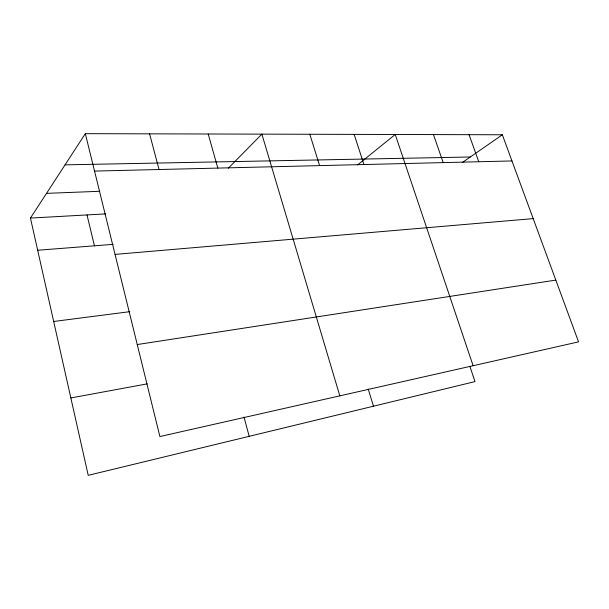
<?xml version="1.0" encoding="UTF-8"?>
<svg xmlns="http://www.w3.org/2000/svg" width="609" height="609" viewBox="0 0 609 609"><rect width="100%" height="100%" fill="white"/><g stroke="black" fill="none" stroke-linecap="round" stroke-linejoin="round"><path stroke-width="0.91" d="M469.866 366.313L475.005 381.599L88.229 475.332L30.45 218.075L85.329 133.668L502.334 134.772L578.55 341.87L159.893 436.546L85.329 133.668M228.291 168.251L261.878 134.132L339.814 395.858M357.559 164.94L395.241 134.49L473.102 365.712M462.558 162.382L502.334 134.772M70.85 397.951L147.195 383.86M137.246 344.549L555.819 280.094M53.676 321.483L129.77 311.679M115.048 254.402L533.195 218.616M37.674 250.246L113.19 244.346M30.45 218.075L105.692 213.888M46.52 193.357L99.724 191.287M94.54 171.083L511.963 160.943M65.049 164.849L470.323 156.993M469.059 134.68L478.758 161.75M433.448 134.589L443.192 162.611M354.141 134.376L363.938 164.537M309.821 134.262L319.596 165.618M368.209 388.999L373.469 406.203M208.202 133.995L217.816 168.084M243.988 417.051L249.195 436.326M149.586 133.835L159.04 169.515M87.003 214.931L94.448 245.808"/></g></svg>
